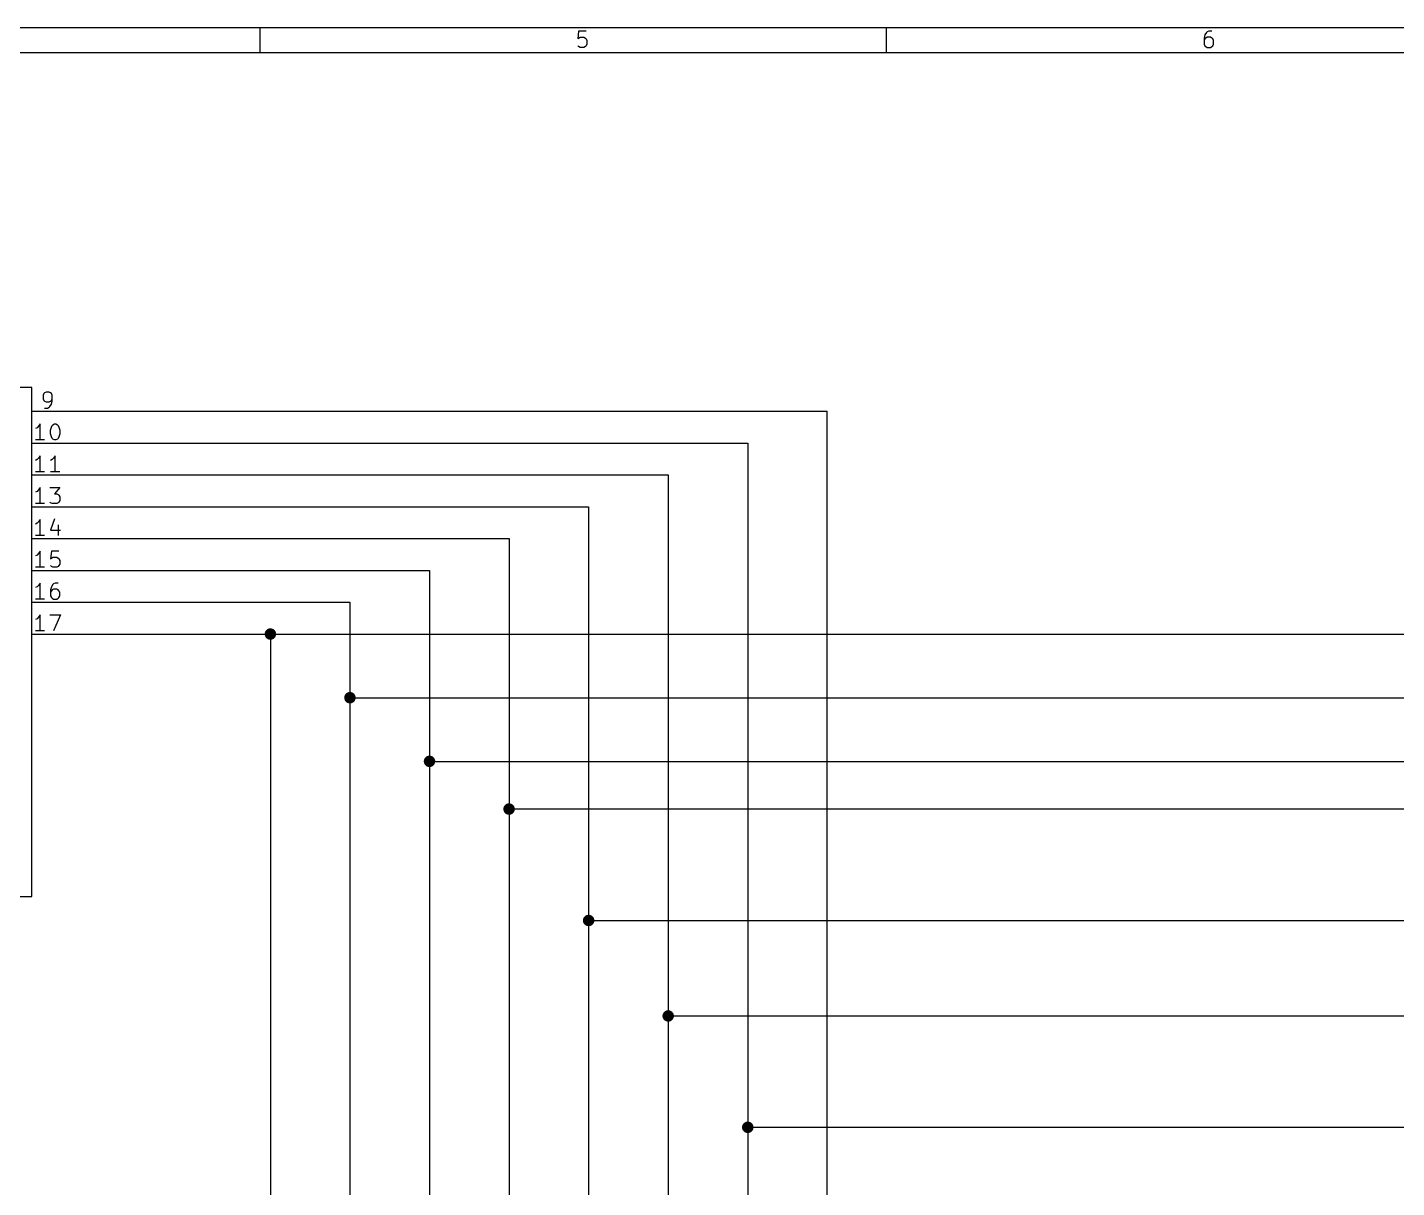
# Model space of a CAD drawing. Extents: x 0.4 to 16.1, y -11.3 to -0.4.
# Drawn here: x 7.536 to 11.839, y -4.039 to -0.394 of the extents above; entities that cross this region are included whole.
import ezdxf

# ---------------------------------------------------------------- set-up
doc = ezdxf.new("R2010")
doc.units = 0
doc.header["$MEASUREMENT"] = 0
for name, color, linetype in [('GREEN3', 91, 'CONTINUOUS'), ('LYELLOW', 51, 'CONTINUOUS'), ('RED2', 1, 'CONTINUOUS'), ('RED3', 11, 'CONTINUOUS')]:
    doc.layers.add(name, color=color, linetype=linetype)

msp = doc.modelspace()

# ---------------------------------------------------------------- linework, layer by layer
at = {"layer": 'GREEN3', "linetype": 'CONTINUOUS'}
for p, q in [((7.65, -1.6), (10.05, -1.6)), ((10.05, -4.2), (10.05, -1.6)), ((7.65, -1.7), (9.8, -1.7)), ((9.8, -1.7), (9.8, -3.85)), ((7.65, -1.8), (9.55, -1.8)), ((9.55, -1.8), (9.55, -3.5)), ((7.65, -1.9), (9.3, -1.9)), ((9.3, -1.9), (9.3, -3.2)), ((7.65, -2), (9.05, -2)), ((9.05, -2), (9.05, -2.85)), ((7.65, -2.1), (8.8, -2.1)), ((8.8, -2.1), (8.8, -2.7)), ((7.65, -2.2), (8.55, -2.2)), ((8.55, -2.2), (8.55, -2.5)), ((7.65, -2.3), (8.3, -2.3)), ((8.3, -2.3), (8.3, -7)), ((8.3, -2.3), (13.9, -2.3)), ((8.55, -2.5), (8.55, -7)), ((8.55, -2.5), (12.95, -2.5)), ((8.8, -2.7), (8.8, -7)), ((8.8, -2.7), (13.9, -2.7)), ((9.05, -2.85), (9.05, -7)), ((12.95, -2.85), (9.05, -2.85)), ((9.3, -3.2), (9.3, -7)), ((9.3, -3.2), (12.95, -3.2)), ((9.55, -3.5), (9.55, -7)), ((9.55, -3.5), (12.95, -3.5)), ((9.8, -3.85), (9.8, -7)), ((9.8, -3.85), (12.95, -3.85))]:
    msp.add_line(p, q, dxfattribs=at)
at = {"layer": 'GREEN3', "const_width": 0.018}
for points in [[(8.291, -2.3, 1), (8.309, -2.3, 1)], [(8.541, -2.5, 1), (8.559, -2.5, 1)], [(8.791, -2.7, 1), (8.809, -2.7, 1)], [(9.041, -2.85, 1), (9.059, -2.85, 1)], [(9.291, -3.2, 1), (9.309, -3.2, 1)], [(9.541, -3.5, 1), (9.559, -3.5, 1)], [(9.791, -3.85, 1), (9.809, -3.85, 1)]]:
    msp.add_lwpolyline(points, format="xyb", close=True, dxfattribs=at)
at = {"layer": 'LYELLOW', "linetype": 'CONTINUOUS'}
for p, q in [((7.55, -1.525), (6.875, -1.525)), ((7.55, -3.125), (7.55, -1.525)), ((6.85, -3.125), (7.55, -3.125))]:
    msp.add_line(p, q, dxfattribs=at)
at = {"layer": 'RED2', "linetype": 'CONTINUOUS'}
for p, q in [((0.3937, -0.3937), (16.1413, -0.3937)), ((8.2677, -0.4724), (8.2677, -0.3937)), ((9.268, -0.4053), (9.2656, -0.4296)), ((9.2656, -0.4296), (9.268, -0.4272)), ((9.2924, -0.4053), (9.268, -0.4053)), ((9.268, -0.4272), (9.2729, -0.4248)), ((9.2729, -0.4248), (9.2851, -0.4248)), ((9.2851, -0.4248), (9.29, -0.4272)), ((9.29, -0.4272), (9.2924, -0.4296)), ((9.2924, -0.4296), (9.2948, -0.4345)), ((10.2362, -0.4724), (10.2362, -0.3937)), ((11.2365, -0.4174), (11.2341, -0.4272)), ((11.2341, -0.4272), (11.2341, -0.4467)), ((11.2365, -0.4296), (11.2341, -0.4345)), ((11.2414, -0.4101), (11.2365, -0.4174)), ((11.239, -0.4272), (11.2365, -0.4296)), ((11.2439, -0.4248), (11.239, -0.4272)), ((11.2439, -0.4077), (11.2414, -0.4101)), ((11.2487, -0.4053), (11.2439, -0.4077)), ((11.2536, -0.4248), (11.2439, -0.4248)), ((11.2585, -0.4053), (11.2487, -0.4053)), ((11.2585, -0.4272), (11.2536, -0.4248)), ((11.2609, -0.4296), (11.2585, -0.4272)), ((11.2633, -0.4345), (11.2609, -0.4296)), ((0.4724, -0.4724), (16.0626, -0.4724)), ((9.268, -0.454), (9.2656, -0.4516)), ((9.2729, -0.4564), (9.268, -0.454)), ((9.2851, -0.4564), (9.2729, -0.4564)), ((9.29, -0.454), (9.2851, -0.4564)), ((9.2924, -0.4516), (9.29, -0.454)), ((9.2948, -0.4467), (9.2924, -0.4516)), ((9.2948, -0.4345), (9.2948, -0.4467)), ((11.2341, -0.4467), (11.2365, -0.4516)), ((11.2365, -0.4516), (11.239, -0.454)), ((11.239, -0.454), (11.2439, -0.4564)), ((11.2439, -0.4564), (11.2536, -0.4564)), ((11.2536, -0.4564), (11.2585, -0.454)), ((11.2585, -0.454), (11.2609, -0.4516)), ((11.2609, -0.4516), (11.2633, -0.4467)), ((11.2633, -0.4467), (11.2633, -0.4345)), ((7.55, -1.525), (6.875, -1.525)), ((7.55, -3.125), (7.55, -1.525)), ((7.55, -1.6), (7.65, -1.6)), ((7.55, -1.7), (7.65, -1.7)), ((7.55, -1.8), (7.65, -1.8)), ((7.55, -1.9), (7.65, -1.9)), ((7.55, -2), (7.65, -2)), ((7.55, -2.1), (7.65, -2.1)), ((7.55, -2.2), (7.65, -2.2)), ((7.55, -2.3), (7.65, -2.3)), ((6.85, -3.125), (7.55, -3.125))]:
    msp.add_line(p, q, dxfattribs=at)
at = {"layer": 'RED3', "linetype": 'CONTINUOUS'}
for p, q in [((7.5881, -1.5446), (7.5857, -1.5494)), ((7.5905, -1.5423), (7.5881, -1.5446)), ((7.5952, -1.5399), (7.5905, -1.5423)), ((7.6048, -1.5399), (7.5952, -1.5399)), ((7.6095, -1.5423), (7.6048, -1.5399)), ((7.6119, -1.5446), (7.6095, -1.5423)), ((7.6143, -1.5494), (7.6119, -1.5446)), ((7.5857, -1.5494), (7.5857, -1.5613)), ((7.5857, -1.5613), (7.5881, -1.5661)), ((7.5881, -1.5661), (7.5905, -1.5684)), ((7.5905, -1.5684), (7.5952, -1.5708)), ((7.5905, -1.5899), (7.6, -1.5899)), ((7.5952, -1.5708), (7.6048, -1.5708)), ((7.6, -1.5899), (7.6048, -1.5875)), ((7.6048, -1.5708), (7.6095, -1.5684)), ((7.6048, -1.5875), (7.6071, -1.5851)), ((7.6071, -1.5851), (7.6119, -1.578)), ((7.6095, -1.5684), (7.6119, -1.5661)), ((7.6119, -1.5661), (7.6143, -1.5613)), ((7.6119, -1.578), (7.6143, -1.5684)), ((7.6143, -1.5684), (7.6143, -1.5494)), ((7.5667, -1.6518), (7.5619, -1.6542)), ((7.5714, -1.647), (7.5667, -1.6518)), ((7.5762, -1.6399), (7.5714, -1.647)), ((7.5762, -1.6899), (7.5762, -1.6399)), ((7.6095, -1.6589), (7.6119, -1.6494)), ((7.6095, -1.6708), (7.6095, -1.6589)), ((7.6119, -1.6804), (7.6095, -1.6708)), ((7.6119, -1.6494), (7.6143, -1.6446)), ((7.6143, -1.6446), (7.6167, -1.6423)), ((7.6167, -1.6423), (7.6214, -1.6399)), ((7.6214, -1.6399), (7.6262, -1.6399)), ((7.6262, -1.6399), (7.6309, -1.6423)), ((7.6309, -1.6423), (7.6333, -1.6446)), ((7.6333, -1.6446), (7.6357, -1.6494)), ((7.6357, -1.6494), (7.6381, -1.6589)), ((7.6381, -1.6708), (7.6357, -1.6804)), ((7.6381, -1.6589), (7.6381, -1.6708)), ((7.5905, -1.6899), (7.5619, -1.6899)), ((7.6143, -1.6851), (7.6119, -1.6804)), ((7.6167, -1.6875), (7.6143, -1.6851)), ((7.6214, -1.6899), (7.6167, -1.6875)), ((7.6262, -1.6899), (7.6214, -1.6899)), ((7.6309, -1.6875), (7.6262, -1.6899)), ((7.6333, -1.6851), (7.6309, -1.6875)), ((7.6357, -1.6804), (7.6333, -1.6851)), ((7.5667, -1.7518), (7.5619, -1.7542)), ((7.5714, -1.747), (7.5667, -1.7518)), ((7.5762, -1.7399), (7.5714, -1.747)), ((7.5762, -1.7899), (7.5762, -1.7399)), ((7.6143, -1.7518), (7.6095, -1.7542)), ((7.619, -1.747), (7.6143, -1.7518)), ((7.6238, -1.7399), (7.619, -1.747)), ((7.6238, -1.7899), (7.6238, -1.7399)), ((7.5905, -1.7899), (7.5619, -1.7899)), ((7.6381, -1.7899), (7.6095, -1.7899)), ((7.5714, -1.847), (7.5667, -1.8518)), ((7.5762, -1.8399), (7.5714, -1.847)), ((7.5762, -1.8899), (7.5762, -1.8399)), ((7.6071, -1.8399), (7.6381, -1.8399)), ((7.6381, -1.8399), (7.6214, -1.8589)), ((7.5667, -1.8518), (7.5619, -1.8542)), ((7.5905, -1.8899), (7.5619, -1.8899)), ((7.6095, -1.8875), (7.6071, -1.8851)), ((7.6143, -1.8899), (7.6095, -1.8875)), ((7.6286, -1.8899), (7.6143, -1.8899)), ((7.6214, -1.8589), (7.6286, -1.8589)), ((7.6286, -1.8589), (7.6333, -1.8613)), ((7.6333, -1.8875), (7.6286, -1.8899)), ((7.6333, -1.8613), (7.6357, -1.8637)), ((7.6357, -1.8851), (7.6333, -1.8875)), ((7.6357, -1.8637), (7.6381, -1.8684)), ((7.6381, -1.8804), (7.6357, -1.8851)), ((7.6381, -1.8684), (7.6381, -1.8804)), ((7.5667, -1.9518), (7.5619, -1.9542)), ((7.5714, -1.947), (7.5667, -1.9518)), ((7.5762, -1.9399), (7.5714, -1.947)), ((7.5762, -1.9899), (7.5762, -1.9399)), ((7.6214, -1.9375), (7.6095, -1.9732)), ((7.6095, -1.9732), (7.6405, -1.9732)), ((7.6333, -1.9565), (7.6333, -1.9899)), ((7.5905, -1.9899), (7.5619, -1.9899)), ((7.5667, -2.0518), (7.5619, -2.0542)), ((7.5714, -2.047), (7.5667, -2.0518)), ((7.5762, -2.0399), (7.5714, -2.047)), ((7.5762, -2.0899), (7.5762, -2.0399)), ((7.6119, -2.0399), (7.6095, -2.0637)), ((7.6095, -2.0637), (7.6119, -2.0613)), ((7.6357, -2.0399), (7.6119, -2.0399)), ((7.6119, -2.0613), (7.6167, -2.0589)), ((7.6167, -2.0589), (7.6286, -2.0589)), ((7.6286, -2.0589), (7.6333, -2.0613)), ((7.6333, -2.0613), (7.6357, -2.0637)), ((7.6357, -2.0637), (7.6381, -2.0684)), ((7.5905, -2.0899), (7.5619, -2.0899)), ((7.6119, -2.0875), (7.6095, -2.0851)), ((7.6167, -2.0899), (7.6119, -2.0875)), ((7.6286, -2.0899), (7.6167, -2.0899)), ((7.6333, -2.0875), (7.6286, -2.0899)), ((7.6357, -2.0851), (7.6333, -2.0875)), ((7.6381, -2.0804), (7.6357, -2.0851)), ((7.6381, -2.0684), (7.6381, -2.0804)), ((7.5714, -2.147), (7.5667, -2.1518)), ((7.5762, -2.1399), (7.5714, -2.147)), ((7.5762, -2.1899), (7.5762, -2.1399)), ((7.6167, -2.1446), (7.6119, -2.1518)), ((7.619, -2.1423), (7.6167, -2.1446)), ((7.6238, -2.1399), (7.619, -2.1423)), ((7.6333, -2.1399), (7.6238, -2.1399)), ((7.5667, -2.1518), (7.5619, -2.1542)), ((7.5905, -2.1899), (7.5619, -2.1899)), ((7.6119, -2.1518), (7.6095, -2.1613)), ((7.6095, -2.1613), (7.6095, -2.1804)), ((7.6119, -2.1637), (7.6095, -2.1684)), ((7.6095, -2.1804), (7.6119, -2.1851)), ((7.6143, -2.1613), (7.6119, -2.1637)), ((7.6119, -2.1851), (7.6143, -2.1875)), ((7.619, -2.1589), (7.6143, -2.1613)), ((7.6143, -2.1875), (7.619, -2.1899)), ((7.6286, -2.1589), (7.619, -2.1589)), ((7.619, -2.1899), (7.6286, -2.1899)), ((7.6333, -2.1613), (7.6286, -2.1589)), ((7.6286, -2.1899), (7.6333, -2.1875)), ((7.6357, -2.1637), (7.6333, -2.1613)), ((7.6333, -2.1875), (7.6357, -2.1851)), ((7.6381, -2.1684), (7.6357, -2.1637)), ((7.6357, -2.1851), (7.6381, -2.1804)), ((7.6381, -2.1804), (7.6381, -2.1684)), ((7.5667, -2.2518), (7.5619, -2.2542)), ((7.5714, -2.247), (7.5667, -2.2518)), ((7.5762, -2.2399), (7.5714, -2.247)), ((7.5762, -2.2899), (7.5762, -2.2399)), ((7.6071, -2.2399), (7.6405, -2.2399)), ((7.6405, -2.2399), (7.619, -2.2899)), ((7.5905, -2.2899), (7.5619, -2.2899))]:
    msp.add_line(p, q, dxfattribs=at)

doc.saveas('drawing.dxf')
